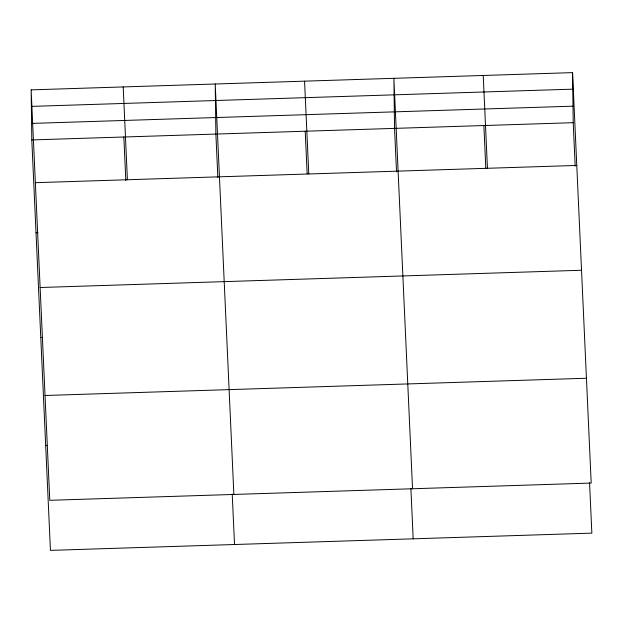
<?xml version="1.0" encoding="UTF-8"?>
<svg xmlns="http://www.w3.org/2000/svg" width="623" height="623" viewBox="0 0 623 623"><rect width="100%" height="100%" fill="white"/><g stroke="black" fill="none" stroke-linecap="round" stroke-linejoin="round"><path stroke-width="0.93" d="M31.15 89.868L572.56 72.626L591.196 483.066L49.785 500.308L31.15 89.868L31.804 139.934L50.44 550.374L591.85 533.132L589.56 482.669M31.368 106.385L572.778 89.151M31.586 123.409L572.996 106.175M31.804 139.934L573.215 122.692L572.56 72.626M35.363 182.679L576.773 165.438M36.017 232.753L37.956 232.691M40.121 287.499L581.532 270.257M40.775 337.565L42.714 337.502M45.027 395.488L586.438 378.247M45.681 445.562L47.621 445.5M573.215 122.692L575.185 166.201M483.23 75.469L487.443 168.288M483.876 125.542L485.808 168.078M412.535 488.751L393.892 78.311L394.546 128.385L396.524 171.893M410.892 488.354L413.181 538.825M304.561 81.161L308.774 173.973M305.215 131.227L307.147 173.77M233.866 494.444L215.231 84.004L215.877 134.077L217.855 177.578M232.223 494.047L234.521 544.51M123.19 86.932L127.404 179.751M123.845 137.005L125.815 180.514"/></g></svg>
